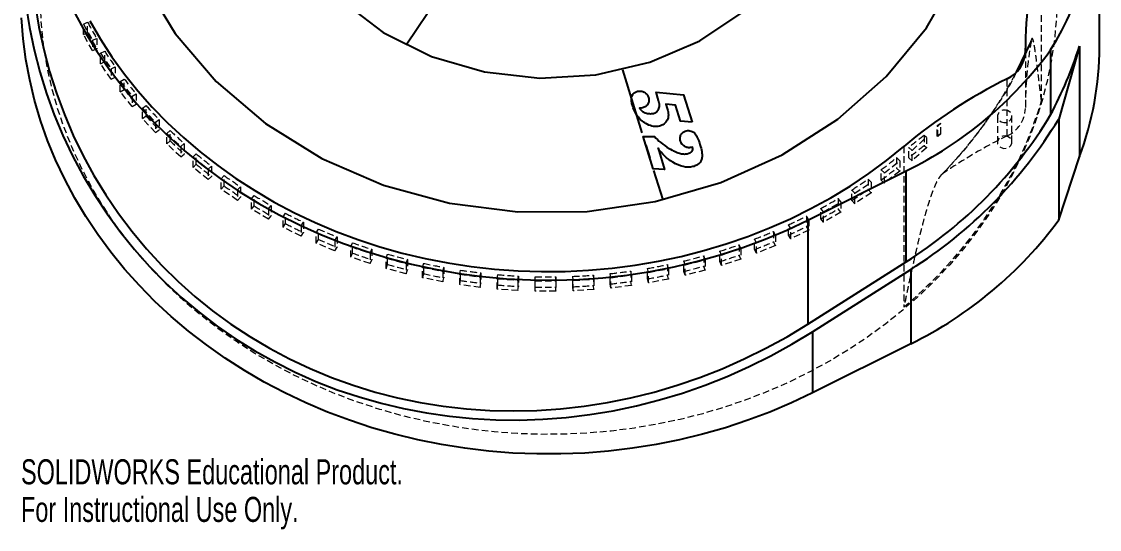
# Model space of a CAD drawing. Header units: millimetres. Extents: x -102 to 106, y -103 to 127.
# Drawn here: x -101.7 to 106.3, y -102.7 to -4.7 of the extents above; entities that cross this region are included whole.
import ezdxf

# ---------------------------------------------------------------- set-up
doc = ezdxf.new("R2010")
doc.units = ezdxf.units.MM
doc.linetypes.add('CENTERX2', pattern=[20.32, 12.7, -2.54, 2.54, -2.54])
doc.linetypes.add('HIDDEN', pattern=[1.905, 1.27, -0.635])
doc.styles.add('SLDTEXTSTYLE0', font='TXT', dxfattribs={"width": 0.7})

msp = doc.modelspace()

# ---------------------------------------------------------------- linework, layer by layer
at = {"color": 7, "linetype": 'Continuous', "lineweight": 25}
for p, q in [((106.25, -9.56), (106.25, 63.29)), ((96.84, -10.17), (96.84, -22.73)), ((102.41, -9.43), (98.4, -23.51)), ((102.41, -9.43), (102.41, -30.77)), ((98.4, -23.51), (98.4, -42.95)), ((98.4, -42.95), (102.41, -30.77)), ((50, -43), (68.94, -33.53)), ((68.94, -51.09), (68.94, -33.53)), ((50, -43), (50, -63.1)), ((50, -63.1), (68.94, -51.09)), ((50.9, -64.57), (69.84, -52.56)), ((69.84, -52.56), (69.84, -66.88)), ((50.9, -64.57), (50.9, -76.35)), ((69.84, -66.88), (50.9, -76.35))]:
    msp.add_line(p, q, dxfattribs=at)
at = {"color": 7, "linetype": 'CENTERX2'}
for p, q in [((-10, 17), (-27.5, -9.25)), ((14.24, -14.01), (22, -39.1))]:
    msp.add_line(p, q, dxfattribs=at)
at = {"color": 7, "linetype": 'HIDDEN', "lineweight": 18}
for p, q in [((95.06, -19.99), (95.06, 8.01)), ((-89.77, -5.19), (-88.95, -4.84)), ((-89.77, -5.19), (-88.01, -8.3)), ((-89.77, -7.19), (-89.77, -5.19)), ((-88.95, -6.84), (-88.95, -4.84)), ((-89.77, -7.19), (-88.95, -6.84)), ((-88.01, -10.3), (-89.77, -7.19)), ((-88.01, -8.3), (-87.18, -7.95)), ((-88.01, -8.3), (-88.01, -10.3)), ((-87.18, -7.95), (-87.18, -9.95)), ((-88.01, -10.3), (-87.18, -9.95)), ((-86.44, -10.83), (-85.65, -10.43)), ((-86.44, -10.83), (-84.42, -13.82)), ((-86.44, -12.83), (-86.44, -10.83)), ((-86.44, -12.83), (-85.65, -12.43)), ((-85.65, -12.43), (-85.65, -10.43)), ((91.96, -10.47), (91.96, -21.47)), ((-84.42, -15.82), (-86.44, -12.83)), ((-84.42, -13.82), (-83.63, -13.42)), ((-84.42, -13.82), (-84.42, -15.82)), ((-83.63, -13.42), (-83.63, -15.42)), ((-84.42, -15.82), (-83.63, -15.42)), ((-82.64, -16.24), (-81.88, -15.79)), ((-82.64, -16.24), (-80.37, -19.1)), ((-82.64, -18.24), (-82.64, -16.24)), ((-81.88, -17.79), (-81.88, -15.79)), ((88.45, -26.73), (88.45, -15.73)), ((-82.64, -18.24), (-81.88, -17.79)), ((-80.37, -21.1), (-82.64, -18.24)), ((-80.37, -19.1), (-79.61, -18.64)), ((-79.61, -18.64), (-79.61, -20.64)), ((-80.37, -19.1), (-80.37, -21.1)), ((-80.37, -21.1), (-79.61, -20.64)), ((-78.38, -21.4), (-77.67, -20.9)), ((-78.38, -21.4), (-75.88, -24.1)), ((-78.38, -23.4), (-78.38, -21.4)), ((-77.67, -22.9), (-77.67, -20.9)), ((-78.38, -23.4), (-77.67, -22.9)), ((-75.88, -26.1), (-78.38, -23.4)), ((-75.88, -24.1), (-75.16, -23.6)), ((-75.88, -24.1), (-75.88, -26.1)), ((-75.16, -23.6), (-75.16, -25.6)), ((75.63, -24.34), (74.95, -24.81)), ((75.09, -24.91), (74.95, -24.81)), ((74.95, -26.81), (74.95, -24.81)), ((75.09, -24.91), (75.63, -24.34)), ((75.09, -26.91), (75.09, -24.91)), ((75.63, -26.34), (75.63, -24.34)), ((86.56, -22.98), (86.56, -27.98)), ((89.36, -27.98), (89.36, -22.98)), ((-75.88, -26.1), (-75.16, -25.6)), ((-73.7, -26.27), (-73.03, -25.73)), ((-73.7, -26.27), (-70.97, -28.8)), ((-73.7, -28.27), (-73.7, -26.27)), ((-73.03, -27.73), (-73.03, -25.73)), ((72.88, -27.05), (72.42, -26.67)), ((72.42, -26.67), (72.42, -28.67)), ((75.63, -26.34), (74.95, -26.81)), ((75.09, -26.91), (74.95, -26.81)), ((75.63, -26.34), (75.09, -26.91)), ((-73.7, -28.27), (-73.03, -27.73)), ((-70.97, -30.8), (-73.7, -28.27)), ((-70.97, -28.8), (-70.3, -28.26)), ((-70.97, -28.8), (-70.97, -30.8)), ((-70.3, -28.26), (-70.3, -30.26)), ((68.52, -28.8), (68.52, -59.8)), ((70.11, -29.55), (69.46, -29.01)), ((69.46, -31.01), (69.46, -29.01)), ((70.11, -29.55), (72.88, -27.05)), ((72.88, -29.05), (70.11, -31.55)), ((72.88, -29.05), (72.42, -28.67)), ((72.88, -27.05), (72.88, -29.05)), ((-70.97, -30.8), (-70.3, -30.26)), ((-68.61, -30.83), (-67.99, -30.24)), ((-68.61, -30.83), (-65.68, -33.18)), ((-68.61, -32.83), (-68.61, -30.83)), ((-67.99, -32.24), (-67.99, -30.24)), ((67.11, -30.96), (67.11, -32.96)), ((67.73, -31.56), (67.11, -30.96)), ((70.11, -31.55), (69.46, -31.01)), ((70.11, -31.55), (70.11, -29.55)), ((-68.61, -32.83), (-67.99, -32.24)), ((-65.68, -35.18), (-68.61, -32.83)), ((-65.68, -33.18), (-65.05, -32.59)), ((-65.68, -33.18), (-65.68, -35.18)), ((-65.05, -32.59), (-65.05, -34.59)), ((64.76, -33.87), (67.73, -31.56)), ((67.73, -33.56), (67.11, -32.96)), ((67.73, -31.56), (67.73, -33.56)), ((-65.68, -35.18), (-65.05, -34.59)), ((-63.16, -35.05), (-62.58, -34.42)), ((-63.16, -35.05), (-60.02, -37.2)), ((-63.16, -37.05), (-63.16, -35.05)), ((-62.58, -36.42), (-62.58, -34.42)), ((61.65, -35.09), (61.65, -37.09)), ((62.21, -35.72), (61.65, -35.09)), ((64.14, -35.28), (64.14, -33.28)), ((64.76, -33.87), (64.14, -33.28)), ((64.76, -35.87), (64.14, -35.28)), ((67.73, -33.56), (64.76, -35.87)), ((64.76, -35.87), (64.76, -33.87)), ((-63.16, -37.05), (-62.58, -36.42)), ((-60.02, -39.2), (-63.16, -37.05)), ((-60.02, -37.2), (-59.45, -36.58)), ((-60.02, -37.2), (-60.02, -39.2)), ((-59.45, -36.58), (-59.45, -38.58)), ((58.48, -39.21), (58.48, -37.21)), ((59.05, -37.84), (58.48, -37.21)), ((59.05, -37.84), (62.21, -35.72)), ((62.21, -37.72), (61.65, -37.09)), ((62.21, -35.72), (62.21, -37.72)), ((-60.02, -39.2), (-59.45, -38.58)), ((-57.35, -38.91), (-56.83, -38.25)), ((-57.35, -38.91), (-54.04, -40.86)), ((-57.35, -40.91), (-57.35, -38.91)), ((-56.83, -40.25), (-56.83, -38.25)), ((55.84, -38.85), (55.84, -40.85)), ((56.35, -39.51), (55.84, -38.85)), ((59.05, -39.84), (58.48, -39.21)), ((62.21, -37.72), (59.05, -39.84)), ((59.05, -39.84), (59.05, -37.84)), ((-57.35, -40.91), (-56.83, -40.25)), ((-54.04, -42.86), (-57.35, -40.91)), ((-54.04, -40.86), (-53.53, -40.2)), ((-54.04, -40.86), (-54.04, -42.86)), ((-53.53, -40.2), (-53.53, -42.2)), ((52.51, -42.76), (52.51, -40.76)), ((53.02, -41.43), (52.51, -40.76)), ((53.02, -41.43), (56.35, -39.51)), ((53.02, -43.43), (53.02, -41.43)), ((56.35, -41.51), (53.02, -43.43)), ((56.35, -41.51), (55.84, -40.85)), ((56.35, -39.51), (56.35, -41.51)), ((-54.04, -42.86), (-53.53, -42.2)), ((-51.23, -42.38), (-50.77, -41.69)), ((-51.23, -42.38), (-47.77, -44.12)), ((-51.23, -44.38), (-51.23, -42.38)), ((-50.77, -43.69), (-50.77, -41.69)), ((-47.77, -44.12), (-47.31, -43.43)), ((-47.31, -43.43), (-47.31, -45.43)), ((46.7, -44.62), (50.18, -42.93)), ((49.73, -42.23), (49.73, -44.23)), ((50.18, -42.93), (49.73, -42.23)), ((50.18, -42.93), (50.18, -44.93)), ((53.02, -43.43), (52.51, -42.76)), ((-51.23, -44.38), (-50.77, -43.69)), ((-47.77, -46.12), (-51.23, -44.38)), ((-47.77, -44.12), (-47.77, -46.12)), ((-47.77, -46.12), (-47.31, -45.43)), ((-44.83, -45.46), (-44.43, -44.74)), ((-44.83, -45.46), (-41.23, -46.97)), ((-44.83, -47.46), (-44.83, -45.46)), ((-44.43, -46.74), (-44.43, -44.74)), ((43.35, -45.21), (43.35, -47.21)), ((43.74, -45.93), (43.35, -45.21)), ((46.25, -45.92), (46.25, -43.92)), ((46.7, -44.62), (46.25, -43.92)), ((46.7, -46.62), (46.7, -44.62)), ((50.18, -44.93), (46.7, -46.62)), ((50.18, -44.93), (49.73, -44.23)), ((-44.83, -47.46), (-44.43, -46.74)), ((-41.23, -48.97), (-44.83, -47.46)), ((-41.23, -46.97), (-40.83, -46.25)), ((-41.23, -46.97), (-41.23, -48.97)), ((-40.83, -46.25), (-40.83, -48.25)), ((-38.19, -48.12), (-37.85, -47.38)), ((-37.85, -49.38), (-37.85, -47.38)), ((36.74, -47.78), (36.74, -49.78)), ((37.06, -48.52), (36.74, -47.78)), ((39.73, -48.68), (39.73, -46.68)), ((40.12, -47.4), (39.73, -46.68)), ((40.12, -47.4), (43.74, -45.93)), ((40.12, -49.4), (40.12, -47.4)), ((43.74, -47.93), (43.35, -47.21)), ((43.74, -45.93), (43.74, -47.93)), ((46.7, -46.62), (46.25, -45.92)), ((-41.23, -48.97), (-40.83, -48.25)), ((-38.19, -48.12), (-34.47, -49.39)), ((-38.19, -50.12), (-38.19, -48.12)), ((-38.19, -50.12), (-37.85, -49.38)), ((-34.47, -49.39), (-34.13, -48.65)), ((-34.47, -49.39), (-34.47, -51.39)), ((-34.13, -48.65), (-34.13, -50.65)), ((-31.34, -50.35), (-31.07, -49.58)), ((-31.07, -51.58), (-31.07, -49.58)), ((33, -51.01), (33, -49.01)), ((33.32, -49.75), (33, -49.01)), ((33.32, -49.75), (37.06, -48.52)), ((33.32, -51.75), (33.32, -49.75)), ((37.06, -50.52), (36.74, -49.78)), ((37.06, -48.52), (37.06, -50.52)), ((40.12, -49.4), (39.73, -48.68)), ((43.74, -47.93), (40.12, -49.4)), ((-34.47, -51.39), (-38.19, -50.12)), ((-34.47, -51.39), (-34.13, -50.65)), ((-31.34, -50.35), (-27.52, -51.38)), ((-31.34, -52.35), (-31.34, -50.35)), ((-31.34, -52.35), (-31.07, -51.58)), ((-27.52, -51.38), (-27.25, -50.61)), ((-27.52, -51.38), (-27.52, -53.38)), ((-27.25, -50.61), (-27.25, -52.61)), ((-24.32, -52.13), (-24.11, -51.35)), ((-24.11, -53.35), (-24.11, -51.35)), ((22.94, -51.6), (22.94, -53.6)), ((23.13, -52.38), (22.94, -51.6)), ((26.08, -52.9), (26.08, -50.9)), ((26.35, -51.66), (26.08, -50.9)), ((26.35, -51.66), (30.18, -50.67)), ((26.35, -53.66), (26.35, -51.66)), ((29.92, -49.91), (29.92, -51.91)), ((30.18, -50.67), (29.92, -49.91)), ((30.18, -52.67), (29.92, -51.91)), ((30.18, -50.67), (30.18, -52.67)), ((33.32, -51.75), (33, -51.01)), ((37.06, -50.52), (33.32, -51.75)), ((-27.52, -53.38), (-31.34, -52.35)), ((-27.52, -53.38), (-27.25, -52.61)), ((-24.32, -52.13), (-20.42, -52.91)), ((-24.32, -54.13), (-24.32, -52.13)), ((-24.32, -54.13), (-24.11, -53.35)), ((-20.42, -52.91), (-20.21, -52.13)), ((-20.42, -52.91), (-20.42, -54.91)), ((-20.21, -52.13), (-20.21, -54.13)), ((-17.16, -53.46), (-17.02, -52.67)), ((-17.16, -53.46), (-13.21, -53.99)), ((-17.16, -55.46), (-17.16, -53.46)), ((-17.02, -54.67), (-17.02, -52.67)), ((-13.21, -53.99), (-13.07, -53.2)), ((-13.21, -53.99), (-13.21, -55.99)), ((-13.07, -53.2), (-13.07, -55.2)), ((-9.91, -54.32), (-9.84, -53.53)), ((-9.84, -55.53), (-9.84, -53.53)), ((-5.93, -54.6), (-5.85, -53.81)), ((-5.85, -53.81), (-5.85, -55.81)), ((-2.61, -54.72), (-2.6, -53.93)), ((-2.6, -55.93), (-2.6, -53.93)), ((1.39, -54.75), (1.4, -53.95)), ((1.4, -53.95), (1.4, -55.95)), ((4.65, -55.86), (4.65, -53.86)), ((4.71, -54.66), (4.65, -53.86)), ((8.64, -53.63), (8.64, -55.63)), ((8.7, -54.42), (8.64, -53.63)), ((11.87, -55.33), (11.87, -53.33)), ((12, -54.12), (11.87, -53.33)), ((12, -54.12), (15.96, -53.63)), ((15.83, -52.84), (15.83, -54.84)), ((15.96, -53.63), (15.83, -52.84)), ((15.96, -53.63), (15.96, -55.63)), ((19.03, -54.34), (19.03, -52.34)), ((19.23, -53.12), (19.03, -52.34)), ((19.23, -53.12), (23.13, -52.38)), ((19.23, -55.12), (19.23, -53.12)), ((23.13, -54.38), (22.94, -53.6)), ((23.13, -52.38), (23.13, -54.38)), ((26.35, -53.66), (26.08, -52.9)), ((30.18, -52.67), (26.35, -53.66)), ((-20.42, -54.91), (-24.32, -54.13)), ((-20.42, -54.91), (-20.21, -54.13)), ((-17.16, -55.46), (-17.02, -54.67)), ((-13.21, -55.99), (-17.16, -55.46)), ((-13.21, -55.99), (-13.07, -55.2)), ((-9.91, -54.32), (-5.93, -54.6)), ((-9.91, -56.32), (-9.91, -54.32)), ((-9.91, -56.32), (-9.84, -55.53)), ((-5.93, -54.6), (-5.93, -56.6)), ((-5.93, -56.6), (-5.85, -55.81)), ((-2.61, -54.72), (1.39, -54.75)), ((-2.61, -56.72), (-2.61, -54.72)), ((-2.61, -56.72), (-2.6, -55.93)), ((1.39, -54.75), (1.39, -56.75)), ((1.39, -56.75), (1.4, -55.95)), ((4.71, -56.66), (4.65, -55.86)), ((4.71, -54.66), (8.7, -54.42)), ((4.71, -56.66), (4.71, -54.66)), ((8.7, -56.42), (8.64, -55.63)), ((8.7, -54.42), (8.7, -56.42)), ((12, -56.12), (11.87, -55.33)), ((12, -56.12), (12, -54.12)), ((15.96, -55.63), (12, -56.12)), ((15.96, -55.63), (15.83, -54.84)), ((19.23, -55.12), (19.03, -54.34)), ((23.13, -54.38), (19.23, -55.12)), ((-5.93, -56.6), (-9.91, -56.32)), ((1.39, -56.75), (-2.61, -56.72)), ((8.7, -56.42), (4.71, -56.66))]:
    msp.add_line(p, q, dxfattribs=at)
at = {"color": 8, "linetype": 'Continuous', "lineweight": 25}
msp.add_line((93.08, -8.46), (90.2, -14.47), dxfattribs=at)
at = {"color": 7, "linetype": 'HIDDEN', "lineweight": 18, "flags": 128}
for points in [[(96.41, 16.3), (96.7, 14.92), (97.36, 11.04), (97.81, 7.14), (98.05, 3.22), (98.09, -0.71), (97.91, -4.63), (97.53, -8.54), (96.94, -12.43), (96.14, -16.29), (95.14, -20.12), (93.93, -23.91), (92.52, -27.64), (90.92, -31.31), (89.12, -34.91), (87.13, -38.44), (84.96, -41.88), (82.6, -45.23), (80.07, -48.49), (77.37, -51.64), (74.5, -54.67), (71.47, -57.6), (68.29, -60.39), (64.97, -63.06), (61.5, -65.59), (57.91, -67.98), (54.19, -70.22), (50.35, -72.31), (46.41, -74.25), (42.37, -76.02), (38.24, -77.64), (34.02, -79.08), (29.74, -80.36), (25.39, -81.46), (20.99, -82.39), (16.54, -83.14), (12.06, -83.71), (7.55, -84.11), (3.02, -84.32), (-1.51, -84.35), (-6.04, -84.2), (-10.55, -83.86), (-15.05, -83.35), (-19.51, -82.66), (-23.93, -81.79), (-28.3, -80.75), (-32.6, -79.53), (-36.84, -78.14), (-41, -76.58), (-45.07, -74.86), (-49.05, -72.97), (-52.92, -70.93), (-56.68, -68.74), (-60.32, -66.4), (-63.83, -63.92), (-67.2, -61.3), (-70.43, -58.54), (-73.51, -55.66), (-76.43, -52.66), (-79.19, -49.55), (-81.78, -46.33), (-84.19, -43.01), (-86.43, -39.59), (-88.48, -36.09), (-90.34, -32.52), (-92.01, -28.87), (-93.48, -25.15), (-94.76, -21.39), (-95.83, -17.58), (-96.7, -13.72), (-97.36, -9.84), (-97.81, -5.94), (-98.05, -2.02), (-98.09, 1.91), (-97.91, 5.83), (-97.53, 9.74), (-96.94, 13.63), (-96.41, 16.3)], [(88.66, -21.93), (88.15, -21.78), (87.6, -21.81), (87.11, -22.02), (86.75, -22.38), (86.58, -22.82), (86.61, -23.3), (86.85, -23.72), (87.26, -24.03), (87.78, -24.18), (88.33, -24.15), (88.82, -23.94), (89.18, -23.59), (89.35, -23.14), (89.32, -22.67), (89.07, -22.24), (88.66, -21.93)], [(88.66, -26.93), (88.15, -26.78), (87.6, -26.81), (87.11, -27.02), (86.75, -27.38), (86.58, -27.82), (86.61, -28.3), (86.85, -28.72), (87.26, -29.03), (87.78, -29.18), (88.33, -29.15), (88.82, -28.94), (89.18, -28.59), (89.35, -28.14), (89.32, -27.67), (89.07, -27.24), (88.66, -26.93)]]:
    msp.add_lwpolyline(points, dxfattribs=at)
at = {"color": 7, "linetype": 'Continuous', "flags": 128}
for points in [[(-78.24, 3.24), (-72.08, -7.01), (-64.15, -16.29), (-54.64, -24.39), (-43.78, -31.1), (-31.84, -36.25), (-19.12, -39.73), (-5.93, -41.43), (7.41, -41.33), (20.56, -39.43), (33.21, -35.76), (45.04, -30.43), (55.77, -23.56), (65.11, -15.32), (72.86, -5.91), (78.81, 4.42)], [(-40.06, -0.64), (-31.94, -6.78), (-22.59, -11.43), (-12.37, -14.41), (-1.68, -15.61), (9.08, -14.98), (19.49, -12.54), (29.15, -8.39), (37.69, -2.69)], [(27.66, -24.13), (25.4, -23.89), (25.4, -23.89), (24.46, -20.84), (24.46, -20.84), (22.63, -20.67), (22.63, -20.67), (22.88, -21.5), (22.88, -21.5), (22.98, -21.83), (23.04, -22.15), (23.08, -22.45), (23.09, -22.73), (23.07, -23), (23.03, -23.25), (22.96, -23.49), (22.86, -23.71), (22.86, -23.71), (22.73, -23.93), (22.59, -24.13), (22.43, -24.31), (22.25, -24.46), (22.05, -24.6), (21.84, -24.71), (21.6, -24.81), (21.36, -24.88), (21.36, -24.88), (21.07, -24.93), (20.79, -24.96), (20.5, -24.95), (20.21, -24.92), (19.92, -24.87), (19.62, -24.78), (19.32, -24.67), (19.01, -24.53), (19.01, -24.53), (18.76, -24.4), (18.52, -24.25), (18.29, -24.1), (18.08, -23.93), (17.86, -23.75), (17.67, -23.57), (17.48, -23.36), (17.3, -23.15), (17.13, -22.93), (16.97, -22.69), (16.82, -22.45), (16.68, -22.19), (16.54, -21.92), (16.42, -21.64), (16.31, -21.34), (16.21, -21.04), (16.21, -21.04), (16.07, -20.5), (15.97, -19.95), (15.97, -19.95), (15.95, -19.64), (15.99, -19.35), (16.07, -19.07), (16.21, -18.8), (16.3, -18.68), (16.39, -18.57), (16.5, -18.47), (16.61, -18.38), (16.73, -18.31), (16.87, -18.24), (17.01, -18.19), (17.16, -18.14), (17.16, -18.14), (17.32, -18.11), (17.49, -18.1), (17.65, -18.1), (17.81, -18.12), (17.97, -18.15), (18.13, -18.2), (18.28, -18.27), (18.44, -18.35), (18.58, -18.44), (18.72, -18.55), (18.84, -18.66), (18.95, -18.78), (19.04, -18.91), (19.13, -19.05), (19.2, -19.2), (19.25, -19.36), (19.25, -19.36), (19.3, -19.53), (19.33, -19.69), (19.33, -19.85), (19.33, -20.01), (19.3, -20.16), (19.26, -20.32), (19.2, -20.47), (19.13, -20.61), (19.04, -20.75), (18.94, -20.87), (18.83, -20.99), (18.71, -21.09), (18.58, -21.17), (18.44, -21.24), (18.28, -21.3), (18.12, -21.35), (18.12, -21.35), (17.82, -21.39), (17.51, -21.38), (17.51, -21.38), (17.59, -21.53), (17.69, -21.68), (17.81, -21.81), (17.94, -21.93), (18.09, -22.04), (18.26, -22.14), (18.44, -22.23), (18.64, -22.31), (18.64, -22.31), (18.84, -22.37), (19.03, -22.42), (19.23, -22.45), (19.42, -22.47), (19.62, -22.48), (19.81, -22.47), (20.01, -22.44), (20.2, -22.41), (20.2, -22.41), (20.37, -22.36), (20.53, -22.3), (20.67, -22.22), (20.8, -22.14), (20.92, -22.03), (21.02, -21.92), (21.12, -21.79), (21.2, -21.65), (21.2, -21.65), (21.27, -21.47), (21.32, -21.28), (21.36, -21.09), (21.37, -20.87), (21.36, -20.65), (21.33, -20.42), (21.28, -20.17), (21.21, -19.91), (21.21, -19.91), (20.72, -18.35), (20.72, -18.35), (26.02, -18.83), (26.02, -18.83), (27.66, -24.13)], [(27.83, -32.69), (27.37, -32.77), (26.9, -32.8), (26.42, -32.77), (25.94, -32.69), (25.45, -32.56), (24.95, -32.37), (24.44, -32.14), (23.92, -31.85), (23.92, -31.85), (23.5, -31.57), (23.09, -31.28), (22.71, -30.97), (22.34, -30.64), (22, -30.29), (21.68, -29.93), (21.38, -29.55), (21.1, -29.15), (21.1, -29.15), (22.37, -33.27), (22.37, -33.27), (20.14, -33.1), (20.14, -33.1), (18.21, -26.87), (18.21, -26.87), (20.39, -26.87), (20.39, -26.87), (20.66, -27.18), (20.96, -27.47), (21.28, -27.77), (21.63, -28.06), (22, -28.34), (22.39, -28.63), (22.81, -28.91), (23.25, -29.18), (23.25, -29.18), (23.52, -29.34), (23.79, -29.49), (24.04, -29.62), (24.29, -29.74), (24.53, -29.85), (24.77, -29.94), (24.99, -30.03), (25.21, -30.1), (25.43, -30.15), (25.63, -30.2), (25.83, -30.23), (26.03, -30.25), (26.21, -30.26), (26.39, -30.25), (26.56, -30.23), (26.72, -30.2), (26.72, -30.2), (27.03, -30.12), (27.29, -30.01), (27.49, -29.89), (27.65, -29.74), (27.76, -29.58), (27.81, -29.4), (27.82, -29.2), (27.77, -28.98), (27.77, -28.98), (27.75, -28.91), (27.75, -28.91), (27.59, -28.97), (27.47, -29), (27.47, -29), (27.31, -29.03), (27.14, -29.04), (26.98, -29.04), (26.82, -29.02), (26.66, -28.98), (26.5, -28.92), (26.35, -28.85), (26.19, -28.76), (26.19, -28.76), (26.05, -28.67), (25.93, -28.56), (25.81, -28.45), (25.71, -28.33), (25.62, -28.2), (25.54, -28.06), (25.47, -27.91), (25.41, -27.75), (25.41, -27.75), (25.37, -27.6), (25.35, -27.45), (25.34, -27.29), (25.34, -27.14), (25.36, -26.99), (25.4, -26.85), (25.45, -26.7), (25.52, -26.56), (25.52, -26.56), (25.6, -26.41), (25.69, -26.29), (25.8, -26.17), (25.92, -26.07), (26.04, -25.98), (26.18, -25.91), (26.33, -25.85), (26.5, -25.8), (26.5, -25.8), (26.76, -25.75), (27.02, -25.74), (27.26, -25.76), (27.49, -25.82), (27.71, -25.91), (27.91, -26.03), (28.1, -26.19), (28.27, -26.39), (28.27, -26.39), (28.38, -26.54), (28.5, -26.72), (28.61, -26.94), (28.73, -27.18), (28.84, -27.45), (28.95, -27.74), (29.07, -28.07), (29.18, -28.43), (29.18, -28.43), (29.29, -28.8), (29.39, -29.15), (29.46, -29.48), (29.52, -29.78), (29.57, -30.06), (29.59, -30.32), (29.6, -30.56), (29.6, -30.77), (29.6, -30.77), (29.57, -30.96), (29.54, -31.14), (29.5, -31.3), (29.44, -31.47), (29.37, -31.62), (29.29, -31.76), (29.2, -31.89), (29.1, -32.02), (28.98, -32.13), (28.85, -32.24), (28.71, -32.34), (28.56, -32.42), (28.39, -32.5), (28.21, -32.57), (28.03, -32.64), (27.83, -32.69)]]:
    msp.add_lwpolyline(points, dxfattribs=at)
at = {"color": 7, "linetype": 'Continuous', "lineweight": 25, "flags": 128}
for points in [[(-100.89, -1.48), (-100.19, -5.83), (-99.28, -10.14), (-98.18, -14.39), (-96.89, -18.57), (-95.4, -22.68), (-93.72, -26.7), (-91.86, -30.64), (-89.81, -34.48), (-87.59, -38.21), (-85.19, -41.83), (-82.62, -45.33), (-79.89, -48.71), (-77, -51.95), (-73.96, -55.05), (-70.77, -58), (-67.44, -60.8), (-63.98, -63.45), (-60.39, -65.93), (-56.67, -68.24), (-52.85, -70.38), (-48.92, -72.35), (-44.9, -74.13), (-40.78, -75.73), (-36.59, -77.14), (-32.32, -78.36), (-27.99, -79.39), (-23.6, -80.23), (-19.16, -80.87), (-14.69, -81.31), (-10.19, -81.55), (-5.67, -81.59), (-1.13, -81.44), (3.4, -81.09), (7.93, -80.54), (12.44, -79.79), (16.93, -78.84), (21.39, -77.71), (25.8, -76.38), (30.16, -74.86), (34.46, -73.16), (38.7, -71.27), (42.85, -69.21), (46.92, -66.97), (50.9, -64.57)], [(-99.07, -1.41), (-98.35, -5.77), (-97.42, -10.09), (-96.29, -14.34), (-94.96, -18.53), (-93.44, -22.64), (-91.72, -26.67), (-89.81, -30.6), (-87.72, -34.43), (-85.44, -38.15), (-82.99, -41.75), (-80.36, -45.23), (-77.57, -48.57), (-74.62, -51.78), (-71.51, -54.83), (-68.26, -57.74), (-64.86, -60.49), (-61.33, -63.08), (-57.67, -65.49), (-53.89, -67.73), (-50, -69.79), (-46.01, -71.67), (-41.92, -73.37), (-37.74, -74.87), (-33.49, -76.18), (-29.16, -77.29), (-24.78, -78.2), (-20.35, -78.91), (-15.87, -79.42), (-11.36, -79.73), (-6.82, -79.83), (-2.28, -79.73), (2.28, -79.42), (6.82, -78.92), (11.36, -78.21), (15.87, -77.3), (20.35, -76.19), (24.78, -74.88), (29.16, -73.38), (33.49, -71.69), (37.74, -69.81), (41.92, -67.75), (46.01, -65.51), (50, -63.1)], [(50.9, -76.35), (46.83, -78.28), (42.67, -80.04), (38.42, -81.64), (34.09, -83.07), (29.69, -84.33), (25.23, -85.41), (20.71, -86.32), (16.15, -87.04), (11.56, -87.59), (6.95, -87.96), (2.32, -88.14), (-2.32, -88.14), (-6.95, -87.96), (-11.56, -87.59), (-16.15, -87.04), (-20.71, -86.32), (-25.23, -85.41), (-29.69, -84.33), (-34.09, -83.07), (-38.42, -81.64), (-42.67, -80.04), (-46.83, -78.28), (-50.9, -76.35), (-54.86, -74.26), (-58.71, -72.03), (-62.43, -69.64), (-66.03, -67.1), (-69.48, -64.43), (-72.8, -61.63), (-75.96, -58.69), (-78.97, -55.64), (-81.81, -52.47), (-84.48, -49.19), (-86.98, -45.81), (-89.3, -42.33), (-91.43, -38.77), (-93.37, -35.12), (-95.12, -31.41), (-96.67, -27.62), (-98.02, -23.79), (-99.17, -19.9), (-100.12, -15.97), (-100.85, -12), (-101.38, -8.02), (-101.69, -4.01)], [(-91.35, -3.22), (-89.36, -6.87), (-87.18, -10.43), (-84.8, -13.89), (-82.25, -17.26), (-79.51, -20.52), (-76.6, -23.67), (-73.53, -26.69), (-70.3, -29.59), (-66.91, -32.36), (-63.38, -34.98), (-59.72, -37.47), (-55.92, -39.8), (-52, -41.97), (-47.97, -43.99), (-43.84, -45.84), (-39.61, -47.52), (-35.29, -49.03), (-30.9, -50.36), (-26.44, -51.52), (-21.93, -52.49), (-17.36, -53.29), (-12.76, -53.89), (-8.14, -54.32), (-3.49, -54.55), (1.16, -54.6), (5.81, -54.46), (10.45, -54.13), (15.07, -53.61), (19.65, -52.91), (24.19, -52.03), (28.68, -50.96), (33.11, -49.72), (37.46, -48.3), (41.73, -46.7), (45.92, -44.93), (50, -43)], [(-88.54, -4.58), (-86.49, -8.09), (-84.26, -11.51), (-81.84, -14.84), (-79.25, -18.08), (-76.49, -21.2), (-73.56, -24.21), (-70.48, -27.1), (-67.24, -29.86), (-63.86, -32.49), (-60.34, -34.98), (-56.7, -37.33), (-52.93, -39.53), (-49.05, -41.58), (-45.06, -43.46), (-40.98, -45.19), (-36.81, -46.75), (-32.56, -48.14), (-28.24, -49.36), (-23.86, -50.41), (-19.43, -51.27), (-14.96, -51.96), (-10.45, -52.47), (-5.92, -52.8), (-1.38, -52.95), (3.16, -52.91), (7.7, -52.7), (12.22, -52.3), (16.71, -51.72), (21.17, -50.96), (25.58, -50.02), (29.94, -48.9), (34.23, -47.62), (38.45, -46.16), (42.59, -44.53), (46.63, -42.74), (50.58, -40.79), (54.42, -38.69), (58.14, -36.43), (61.73, -34.03), (65.2, -31.48), (68.52, -28.8)]]:
    msp.add_lwpolyline(points, dxfattribs=at)
at = {"color": 7, "linetype": 'Continuous', "lineweight": 25}
for centre, radius, start, end in [((44.21, 22.69), 62.04, 328.0223, 359.7696), ((167.64, -10.44), 75.69, 163.5425, 180.0285), ((35.51, 34.72), 76, 296.0915, 323.7955), ((22.78, 16.13), 83.63, 332.3159, 342.2095), ((45.4, -9.49), 60.85, 339.5378, 359.9363), ((85.98, -10.29), 5.98, 294.3914, 358.2285), ((132.93, -105.31), 100.01, 116.4061, 130.0909), ((22.11, 22.88), 87.54, 302.3375, 328.6058), ((21.96, 23.07), 89.51, 302.3373, 328.6456), ((35.54, 3.05), 77.89, 296.1255, 323.8033)]:
    msp.add_arc(centre, radius, start, end, dxfattribs=at)
at = {"color": 7, "linetype": 'HIDDEN', "lineweight": 18}
for centre, radius, start, end in [((-17.75, 33.41), 80.82, 208.2481, 210.7823), ((-17.75, 31.41), 80.82, 208.2481, 210.7823), ((167.21, -21.4), 75.25, 170.0981, 180.0545), ((-15.76, 34.65), 83.17, 212.8229, 215.309), ((-15.76, 32.65), 83.17, 212.8229, 215.309), ((-13.68, 36.18), 85.74, 217.3096, 219.7457), ((-13.68, 34.18), 85.74, 217.3096, 219.7457), ((-11.6, 37.98), 88.5, 221.7051, 224.0904), ((85.98, -21.29), 5.98, 294.3914, 358.2285), ((-11.6, 35.98), 88.5, 221.7051, 224.0904), ((-9.56, 40.01), 91.37, 226.0085, 228.3435), ((130.7, -103.39), 96.34, 127.2242, 129.4688), ((133.93, -118.03), 102, 116.4778, 124.6056), ((-9.56, 38.01), 91.37, 226.0085, 228.3435), ((130.7, -105.39), 96.34, 127.2242, 129.4688), ((-7.65, 42.24), 94.31, 230.2212, 232.5075), ((7.35, 42.62), 94.8, 306.8069, 309.0853), ((-7.65, 40.24), 94.31, 230.2212, 232.5075), ((7.35, 40.62), 94.8, 306.8069, 309.0853), ((-5.9, 44.59), 97.24, 234.3464, 236.5866), ((5.63, 44.99), 97.72, 302.7415, 304.9742), ((-5.9, 42.59), 97.24, 234.3464, 236.5866), ((5.63, 42.99), 97.72, 302.7415, 304.9742), ((-4.37, 47), 100.1, 238.3892, 240.5865), ((4.13, 47.4), 100.56, 298.7541, 300.9446), ((-4.37, 45), 100.1, 238.3892, 240.5865), ((4.13, 45.4), 100.56, 298.7541, 300.9446), ((-3.06, 49.39), 102.82, 242.3558, 244.5141), ((2.87, 49.78), 103.26, 294.8378, 296.99), ((-3.06, 47.39), 102.82, 242.3558, 244.5141), ((-2.01, 51.68), 105.34, 246.2535, 248.3772), ((1.86, 52.05), 105.74, 290.9847, 293.1031), ((2.87, 47.78), 103.26, 294.8378, 296.99), ((-2.01, 49.68), 105.34, 246.2535, 248.3772), ((-1.21, 53.79), 107.6, 250.0903, 252.1842), ((1.1, 54.12), 107.95, 287.1861, 289.2755), ((1.86, 50.05), 105.74, 290.9847, 293.1031), ((-1.21, 51.79), 107.6, 250.0903, 252.1842), ((-0.64, 55.65), 109.54, 253.8751, 255.9442), ((1.1, 52.12), 107.95, 287.1861, 289.2755), ((-0.64, 53.65), 109.54, 253.8751, 255.9442), ((-0.28, 57.17), 111.11, 257.6171, 259.6667), ((0.24, 57.39), 111.33, 279.7159, 281.7627), ((0.57, 55.93), 109.83, 283.433, 285.4985), ((0.57, 53.93), 109.83, 283.433, 285.4985), ((-0.28, 55.17), 111.11, 257.6171, 259.6667), ((-0.09, 58.32), 112.27, 261.3258, 263.3612), ((-0.01, 59.04), 113, 265.011, 267.0377), ((0, 59.31), 113.27, 268.6826, 270.706), ((0.01, 59.12), 113.08, 272.3506, 274.3764), ((0.07, 58.47), 112.43, 276.0251, 278.0586), ((0.24, 55.39), 111.33, 279.7159, 281.7627), ((-0.09, 56.32), 112.27, 261.3258, 263.3612), ((-0.01, 57.04), 113, 265.011, 267.0377), ((0, 57.31), 113.27, 268.6826, 270.706), ((0.01, 57.12), 113.08, 272.3506, 274.3764), ((0.07, 56.47), 112.43, 276.0251, 278.0586)]:
    msp.add_arc(centre, radius, start, end, dxfattribs=at)
for points, knots in [([(93.17, -8.07), (93.12, -8.19), (92.8, -8.99), (92.03, -10.74), (90.75, -13.41), (89.24, -16.26), (87.71, -18.9), (86.15, -21.37), (84.43, -23.9), (82.49, -26.54), (80.79, -28.67), (79.5, -30.2), (78.51, -31.33), (77.28, -32.69), (76.3, -33.74), (75.72, -34.32), (75.67, -34.37)], [0, 0, 0, 0, 0.012809, 0.085179, 0.188915, 0.295028, 0.39333, 0.478345, 0.570908, 0.681868, 0.784868, 0.824452, 0.867917, 0.924316, 0.993702, 1, 1, 1, 1]), ([(95.06, -19.99), (95.01, -19.59), (94.91, -18.79), (94.77, -17.59), (94.6, -16.2), (94.41, -14.63), (94.2, -12.9), (94.02, -11.49), (93.87, -10.43), (93.75, -9.65), (93.63, -8.97), (93.52, -8.45), (93.42, -8.14), (93.35, -7.99), (93.29, -7.94), (93.24, -7.95), (93.2, -8), (93.17, -8.07), (93.15, -8.15), (93.12, -8.24), (93.1, -8.34), (93.09, -8.42), (93.08, -8.46)], [0, 0, 0, 0, 0.08301, 0.166042, 0.249097, 0.374001, 0.499024, 0.624111, 0.690227, 0.749173, 0.817545, 0.874334, 0.908442, 0.936913, 0.953971, 0.968329, 0.97679, 0.98407, 0.988649, 0.992751, 0.996486, 1, 1, 1, 1]), ([(90.2, -14.47), (90.06, -14.76), (88.84, -17.33), (85.88, -21.94), (81.35, -28.26), (77.78, -32.14), (76, -34.08)], [0, 0, 0, 0, 0.0397277, 0.3598184, 0.6799092, 1, 1, 1, 1]), ([(68.52, -59.8), (71.73, -57.09), (74.72, -54.19), (80.21, -48.06), (82.72, -44.84), (87.2, -38.12), (89.17, -34.63), (92.55, -27.44), (93.95, -23.75), (95.06, -19.99)], [0, 0, 0, 0, 0.25, 0.25, 0.5, 0.5, 0.75, 0.75, 1, 1, 1, 1]), ([(76, -34.08), (75.98, -34.09), (75.94, -34.12), (75.87, -34.18), (75.81, -34.24), (75.74, -34.3), (75.67, -34.37), (75.61, -34.44), (75.54, -34.53), (75.47, -34.61), (75.41, -34.7), (75.34, -34.8), (75.27, -34.91), (75.2, -35.01), (75.13, -35.13), (75.06, -35.25), (74.99, -35.38), (74.92, -35.51), (74.85, -35.64), (74.78, -35.79), (74.67, -36.01), (74.52, -36.33), (74.35, -36.75), (74.16, -37.2), (73.95, -37.75), (73.71, -38.42), (73.45, -39.21), (73.18, -40.07), (72.85, -41.17), (72.46, -42.55), (72.04, -44.12), (71.63, -45.73), (71.14, -47.75), (70.54, -50.38), (69.85, -53.49), (69.17, -56.69), (68.74, -58.76), (68.52, -59.8)], [0, 0, 0, 0, 0.001962, 0.003972, 0.006059, 0.00825, 0.010568, 0.013032, 0.015659, 0.018461, 0.02145, 0.024635, 0.028024, 0.031622, 0.035435, 0.039467, 0.043722, 0.048203, 0.052913, 0.057854, 0.063028, 0.07652, 0.091421, 0.107749, 0.125512, 0.152424, 0.18221, 0.214882, 0.250451, 0.309312, 0.375287, 0.434957, 0.500187, 0.614791, 0.750011, 0.874925, 1, 1, 1, 1])]:
    msp.add_open_spline(points, degree=3, knots=knots, dxfattribs=at)

# ---------------------------------------------------------------- texts
at = {"color": 7, "linetype": 'Continuous', "char_height": 4.8336, "attachment_point": 1, "style": 'SLDTEXTSTYLE0'}
for s, insert in [('SOLIDWORKS Educational Product.', (-101.8, -89.16)), ('For Instructional Use Only.', (-101.8, -96.41))]:
    msp.add_mtext(s, dxfattribs=dict(at, insert=insert))

doc.saveas('drawing.dxf')
